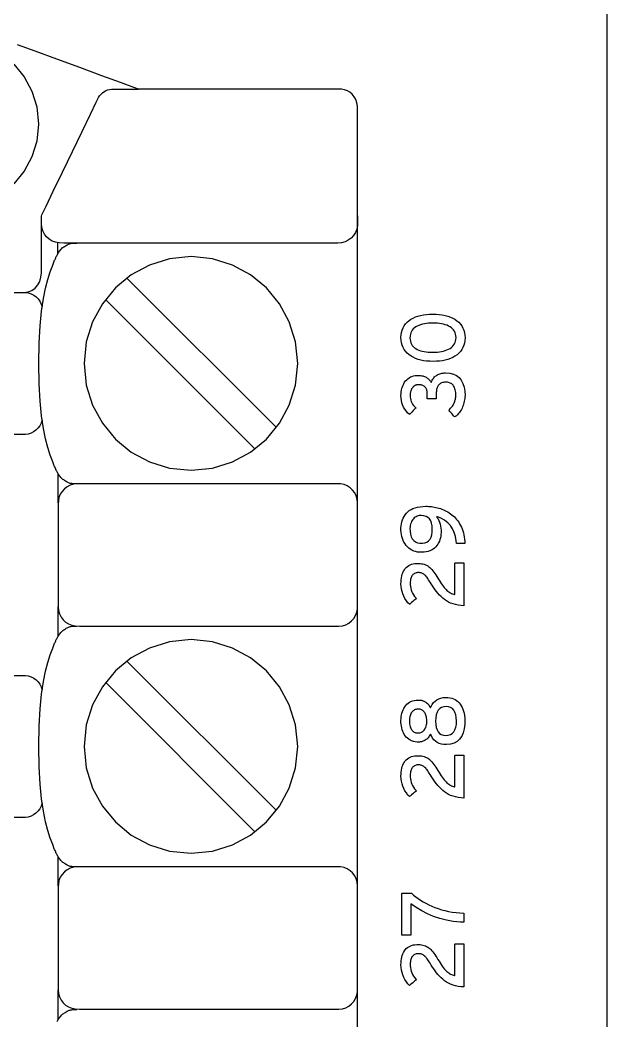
# Model space of a CAD drawing. Extents: x 1 to 47.7, y 0.2 to 33.3.
# Drawn here: x 35.818 to 36.737, y 16.23 to 17.798 of the extents above; entities that cross this region are included whole.
import ezdxf

# ---------------------------------------------------------------- set-up
doc = ezdxf.new("R2010")
doc.units = 0
doc.header["$MEASUREMENT"] = 0
doc.layers.add('4_0_____DWG', color=7, linetype='CONTINUOUS')

msp = doc.modelspace()

# ---------------------------------------------------------------- linework, layer by layer
at = {"layer": '4_0_____DWG'}
for points in [[(36.7371, 17.8531), (36.7371, 17.7915), (36.7371, 17.7291), (36.7371, 17.6656), (36.7371, 17.6013), (36.7371, 17.536), (36.7371, 17.4698), (36.7371, 17.4026), (36.7371, 17.3346), (36.7371, 17.2657), (36.7371, 17.196), (36.7371, 17.1254), (36.7371, 17.0539), (36.7371, 16.9816), (36.7371, 16.9085), (36.7371, 16.8346), (36.7371, 16.7599), (36.7371, 16.6844), (36.7371, 16.6081), (36.7371, 16.5311), (36.7371, 16.4534), (36.7371, 16.3749), (36.7371, 16.2956), (36.7371, 16.2157)], [(36.3463, 16.0398), (36.3463, 16.3369), (36.3463, 16.6689), (36.3463, 17.0008), (36.3463, 17.2979), (36.3463, 17.5252), (36.3463, 17.6479), (36.3462, 17.6631), (36.3452, 17.6684), (36.3435, 17.6734), (36.3411, 17.6778), (36.338, 17.6817), (36.3344, 17.6849), (36.3304, 17.6874), (36.3259, 17.689), (36.3212, 17.6897), (36.3128, 17.6898), (36.2858, 17.6898), (36.2444, 17.6898), (36.1939, 17.6898), (36.1402, 17.6898), (36.0887, 17.6898), (36.045, 17.6898), (36.0146, 17.6898), (36.0033, 17.6898), (35.9957, 17.6926), (35.9753, 17.7), (35.946, 17.7108), (35.9115, 17.7235), (35.8754, 17.7368), (35.8416, 17.7492), (35.8138, 17.7594)], [(35.8079, 17.7289), (35.8241, 17.7093), (35.8363, 17.6868), (35.844, 17.6619), (35.8467, 17.6352), (35.844, 17.6085), (35.8363, 17.5836), (35.8241, 17.5611), (35.8079, 17.5415)], [(36.3463, 17.4911), (36.3463, 17.4906), (36.3463, 17.4894), (36.3463, 17.4876), (36.3463, 17.4855), (36.3463, 17.4833), (36.3463, 17.4813), (36.3463, 17.4797), (36.3463, 17.4788), (36.3462, 17.4758), (36.3451, 17.4703), (36.343, 17.4652), (36.34, 17.4606), (36.3363, 17.4566), (36.3318, 17.4533), (36.3268, 17.4508), (36.3213, 17.4493), (36.3154, 17.4487), (36.2988, 17.4487), (36.2547, 17.4487), (36.1916, 17.4487), (36.1178, 17.4487), (36.0419, 17.4487), (35.9724, 17.4487), (35.9177, 17.4487), (35.8863, 17.4487), (35.879, 17.4489), (35.8733, 17.4499), (35.868, 17.4519), (35.8633, 17.4548), (35.8592, 17.4585), (35.8558, 17.4628), (35.8532, 17.4677), (35.8516, 17.473), (35.8511, 17.4787), (35.8511, 17.4792), (35.8511, 17.4805), (35.8511, 17.4823), (35.8511, 17.4844), (35.8511, 17.4865), (35.8511, 17.4885), (35.8511, 17.4901), (35.8511, 17.491), (35.852, 17.4929), (35.8585, 17.5064), (35.8698, 17.5298), (35.8841, 17.5595), (35.8998, 17.5919), (35.915, 17.6235), (35.928, 17.6505), (35.9371, 17.6694), (35.9406, 17.6765), (35.9423, 17.6792), (35.9444, 17.6816), (35.9466, 17.6838), (35.9491, 17.6857), (35.9518, 17.6873), (35.9546, 17.6885), (35.9576, 17.6893), (35.9607, 17.6897), (35.9627, 17.6898), (35.9656, 17.6898), (35.9708, 17.6898), (35.9774, 17.6898), (35.9846, 17.6898), (35.9916, 17.6898), (35.9975, 17.6898), (36.0017, 17.6898), (36.0033, 17.6898)], [(35.8237, 17.3714), (35.8305, 17.3723), (35.8364, 17.3746), (35.8415, 17.3782), (35.8456, 17.383), (35.8486, 17.3887), (35.8504, 17.3952), (35.8511, 17.4023), (35.8511, 17.4065), (35.8511, 17.4175), (35.8511, 17.4324), (35.8511, 17.4487), (35.8511, 17.4636), (35.8511, 17.4745), (35.8511, 17.4788)], [(35.9068, 17.0716), (35.9053, 17.0716), (35.9037, 17.0716), (35.9021, 17.0716), (35.9005, 17.0717), (35.899, 17.0718), (35.8975, 17.072), (35.8961, 17.0722), (35.8949, 17.0725), (35.8938, 17.0729), (35.8925, 17.0735), (35.8913, 17.0742), (35.89, 17.075), (35.8887, 17.0758), (35.8874, 17.0766), (35.8862, 17.0775), (35.8849, 17.0783), (35.8837, 17.0791), (35.8825, 17.0803), (35.8815, 17.0816), (35.8805, 17.0829), (35.8795, 17.0842), (35.8787, 17.0854), (35.8779, 17.0866), (35.8771, 17.0879), (35.8764, 17.0891), (35.8757, 17.0903), (35.8751, 17.0915), (35.8745, 17.0926), (35.874, 17.0937), (35.8735, 17.0947), (35.873, 17.0958), (35.8725, 17.097), (35.8719, 17.0984), (35.8713, 17.0999), (35.8688, 17.1062), (35.865, 17.1165), (35.8612, 17.1282), (35.8575, 17.1421), (35.8542, 17.1584), (35.8513, 17.1779), (35.849, 17.201), (35.8475, 17.2282), (35.847, 17.26), (35.8475, 17.2919), (35.849, 17.3191), (35.8513, 17.3422), (35.8542, 17.3616), (35.8575, 17.378), (35.8612, 17.3918), (35.865, 17.4036), (35.8688, 17.4139), (35.8713, 17.4202), (35.8719, 17.4217), (35.8725, 17.423), (35.873, 17.4242), (35.8735, 17.4253), (35.874, 17.4264), (35.8745, 17.4274), (35.8751, 17.4285), (35.8757, 17.4297), (35.8764, 17.4309), (35.8771, 17.4322), (35.8779, 17.4334), (35.8787, 17.4346), (35.8795, 17.4359), (35.8805, 17.4371), (35.8815, 17.4384), (35.8825, 17.4397), (35.8837, 17.441), (35.8849, 17.4417), (35.8862, 17.4426), (35.8874, 17.4434), (35.8887, 17.4443), (35.89, 17.4451), (35.8913, 17.4458), (35.8925, 17.4465), (35.8938, 17.4471), (35.8949, 17.4475), (35.8961, 17.4478), (35.8975, 17.4481), (35.899, 17.4483), (35.9005, 17.4485), (35.9021, 17.4486), (35.9037, 17.4487), (35.9053, 17.4487), (35.9068, 17.4487)], [(35.8769, 17.4318), (35.8769, 17.4491)], [(36.2192, 17.1597), (35.9849, 17.3939)], [(35.7862, 17.3714), (35.8185, 17.3714), (35.826, 17.3713), (35.8306, 17.3706), (35.835, 17.3691), (35.8391, 17.367), (35.8427, 17.3643), (35.8459, 17.3611), (35.8486, 17.3574), (35.8507, 17.3532), (35.8521, 17.3487)], [(36.1857, 17.1263), (35.9515, 17.3605)], [(35.8521, 17.171), (35.8506, 17.1665), (35.8485, 17.1624), (35.8458, 17.1588), (35.8426, 17.1555), (35.839, 17.1529), (35.835, 17.1508), (35.8306, 17.1493), (35.826, 17.1486), (35.8185, 17.1486), (35.7862, 17.1486)], [(35.8776, 17.0416), (35.8776, 17.0871)], [(35.8776, 16.8332), (35.8776, 16.8787)], [(35.9068, 16.4715), (35.9053, 16.4716), (35.9037, 16.4716), (35.9021, 16.4716), (35.9005, 16.4717), (35.899, 16.4718), (35.8975, 16.472), (35.8961, 16.4722), (35.8949, 16.4725), (35.8938, 16.4729), (35.8925, 16.4735), (35.8913, 16.4742), (35.89, 16.475), (35.8887, 16.4758), (35.8874, 16.4766), (35.8862, 16.4775), (35.8849, 16.4783), (35.8837, 16.4791), (35.8825, 16.4803), (35.8815, 16.4816), (35.8805, 16.4829), (35.8795, 16.4842), (35.8787, 16.4854), (35.8779, 16.4866), (35.8771, 16.4879), (35.8764, 16.4891), (35.8757, 16.4903), (35.8751, 16.4915), (35.8745, 16.4926), (35.874, 16.4937), (35.8735, 16.4947), (35.873, 16.4958), (35.8725, 16.497), (35.8719, 16.4984), (35.8713, 16.4998), (35.8688, 16.5062), (35.865, 16.5164), (35.8612, 16.5282), (35.8575, 16.5421), (35.8542, 16.5584), (35.8513, 16.5779), (35.849, 16.601), (35.8475, 16.6282), (35.847, 16.66), (35.8475, 16.6919), (35.849, 16.7191), (35.8513, 16.7422), (35.8542, 16.7616), (35.8575, 16.778), (35.8612, 16.7918), (35.865, 16.8036), (35.8688, 16.8139), (35.8713, 16.8202), (35.8719, 16.8217), (35.8725, 16.823), (35.873, 16.8242), (35.8735, 16.8253), (35.874, 16.8264), (35.8745, 16.8274), (35.8751, 16.8285), (35.8757, 16.8297), (35.8764, 16.8309), (35.8771, 16.8322), (35.8779, 16.8334), (35.8787, 16.8346), (35.8795, 16.8359), (35.8805, 16.8371), (35.8815, 16.8384), (35.8825, 16.8397), (35.8837, 16.8409), (35.8849, 16.8417), (35.8862, 16.8426), (35.8874, 16.8434), (35.8887, 16.8442), (35.89, 16.8451), (35.8913, 16.8458), (35.8925, 16.8465), (35.8938, 16.8471), (35.8949, 16.8475), (35.8961, 16.8478), (35.8975, 16.8481), (35.899, 16.8483), (35.9005, 16.8485), (35.9021, 16.8486), (35.9037, 16.8486), (35.9053, 16.8487), (35.9068, 16.8487)], [(36.2192, 16.5597), (35.9849, 16.7939)], [(35.7862, 16.7714), (35.8185, 16.7714), (35.826, 16.7713), (35.8306, 16.7706), (35.835, 16.7691), (35.8391, 16.767), (35.8427, 16.7643), (35.8459, 16.7611), (35.8486, 16.7574), (35.8507, 16.7532), (35.8521, 16.7487)], [(36.1857, 16.5262), (35.9515, 16.7605)], [(35.8521, 16.571), (35.8506, 16.5665), (35.8485, 16.5624), (35.8458, 16.5588), (35.8426, 16.5555), (35.839, 16.5529), (35.835, 16.5508), (35.8306, 16.5493), (35.826, 16.5486), (35.8185, 16.5485), (35.7862, 16.5485)], [(35.8776, 16.4416), (35.8776, 16.4871)], [(35.8776, 16.2332), (35.8776, 16.2787)], [(35.8757, 16.2289), (35.8764, 16.2302), (35.8771, 16.2314), (35.8779, 16.2326), (35.8787, 16.2339), (35.8795, 16.2351), (35.8805, 16.2364), (35.8815, 16.2377), (35.8825, 16.239), (35.8837, 16.2402), (35.8849, 16.241), (35.8862, 16.2418), (35.8874, 16.2427), (35.8887, 16.2435), (35.89, 16.2443), (35.8913, 16.2451), (35.8925, 16.2457), (35.8938, 16.2463), (35.8949, 16.2468), (35.8961, 16.2471), (35.8975, 16.2473), (35.899, 16.2475), (35.9005, 16.2477), (35.9021, 16.2478), (35.9037, 16.2479), (35.9053, 16.2479), (35.9068, 16.2479)]]:
    msp.add_lwpolyline(points, dxfattribs=at)
for points in [[(36.0855, 17.0927), (36.1192, 17.0961), (36.1506, 17.1058), (36.1789, 17.1213), (36.2037, 17.1417), (36.2241, 17.1665), (36.2395, 17.1949), (36.2492, 17.2263), (36.2526, 17.2601), (36.2492, 17.2938), (36.2395, 17.3252), (36.2241, 17.3536), (36.2037, 17.3784), (36.1789, 17.3988), (36.1506, 17.4142), (36.1192, 17.424), (36.0855, 17.4274), (36.0518, 17.424), (36.0204, 17.4142), (35.992, 17.3988), (35.9672, 17.3784), (35.9467, 17.3536), (35.9312, 17.3252), (35.9215, 17.2938), (35.9181, 17.2601), (35.9215, 17.2263), (35.9312, 17.1949), (35.9467, 17.1665), (35.9672, 17.1417), (35.992, 17.1213), (36.0204, 17.1058), (36.0518, 17.0961)], [(36.4644, 17.3375), (36.4695, 17.3374), (36.4744, 17.337), (36.4791, 17.3363), (36.4835, 17.3354), (36.4877, 17.3342), (36.4917, 17.3328), (36.4954, 17.3311), (36.4989, 17.3292), (36.5021, 17.3269), (36.505, 17.3245), (36.5075, 17.3217), (36.5096, 17.3188), (36.5114, 17.3156), (36.5128, 17.3121), (36.5138, 17.3084), (36.5144, 17.3044), (36.5147, 17.3002), (36.5144, 17.2961), (36.5138, 17.2921), (36.5128, 17.2885), (36.5114, 17.285), (36.5097, 17.2819), (36.5075, 17.2789), (36.5051, 17.2762), (36.5022, 17.2738), (36.499, 17.2716), (36.4956, 17.2696), (36.4919, 17.2679), (36.488, 17.2665), (36.4838, 17.2653), (36.4794, 17.2644), (36.4747, 17.2637), (36.4698, 17.2634), (36.4646, 17.2632), (36.4595, 17.2634), (36.4545, 17.2638), (36.4499, 17.2644), (36.4454, 17.2653), (36.4412, 17.2665), (36.4373, 17.268), (36.4335, 17.2697), (36.4301, 17.2717), (36.4268, 17.2739), (36.4239, 17.2764), (36.4214, 17.2791), (36.4193, 17.2821), (36.4176, 17.2853), (36.4162, 17.2887), (36.4152, 17.2924), (36.4146, 17.2963), (36.4144, 17.3005), (36.4146, 17.3047), (36.4152, 17.3086), (36.4162, 17.3123), (36.4176, 17.3158), (36.4193, 17.319), (36.4214, 17.3219), (36.4239, 17.3246), (36.4267, 17.3271), (36.4299, 17.3293), (36.4333, 17.3312), (36.437, 17.3329), (36.441, 17.3343), (36.4451, 17.3354), (36.4496, 17.3363), (36.4543, 17.337), (36.4592, 17.3374)], [(36.4646, 17.3232), (36.461, 17.3232), (36.4575, 17.323), (36.4542, 17.3226), (36.4511, 17.3221), (36.4481, 17.3214), (36.4452, 17.3206), (36.4425, 17.3197), (36.44, 17.3186), (36.4376, 17.3173), (36.4355, 17.3159), (36.4336, 17.3142), (36.4321, 17.3124), (36.4308, 17.3103), (36.4298, 17.3081), (36.4291, 17.3057), (36.4286, 17.303), (36.4285, 17.3002), (36.4286, 17.2975), (36.4291, 17.2949), (36.4298, 17.2925), (36.4308, 17.2903), (36.432, 17.2883), (36.4336, 17.2864), (36.4354, 17.2848), (36.4375, 17.2834), (36.4398, 17.2821), (36.4423, 17.281), (36.4449, 17.28), (36.4478, 17.2792), (36.4508, 17.2786), (36.4539, 17.2781), (36.4572, 17.2777), (36.4607, 17.2775), (36.4644, 17.2775), (36.468, 17.2775), (36.4714, 17.2778), (36.4747, 17.2782), (36.4778, 17.2787), (36.4808, 17.2794), (36.4836, 17.2802), (36.4863, 17.2812), (36.4888, 17.2824), (36.4912, 17.2836), (36.4933, 17.2851), (36.4952, 17.2867), (36.4968, 17.2886), (36.4982, 17.2906), (36.4992, 17.2928), (36.4999, 17.2952), (36.5004, 17.2977), (36.5006, 17.3005), (36.5004, 17.3033), (36.4999, 17.3059), (36.4992, 17.3083), (36.4982, 17.3105), (36.4969, 17.3126), (36.4953, 17.3144), (36.4934, 17.316), (36.4913, 17.3175), (36.4889, 17.3187), (36.4865, 17.3198), (36.4838, 17.3207), (36.481, 17.3215), (36.4781, 17.3221), (36.4749, 17.3226), (36.4717, 17.323), (36.4682, 17.3232)], [(36.4843, 17.2454), (36.4907, 17.2448), (36.4964, 17.2434), (36.5013, 17.2411), (36.5054, 17.2379), (36.5088, 17.2339), (36.5114, 17.2289), (36.5133, 17.2231), (36.5144, 17.2165), (36.5147, 17.2097), (36.5146, 17.2075), (36.5143, 17.2052), (36.514, 17.203), (36.5136, 17.2008), (36.5131, 17.1986), (36.5125, 17.1964), (36.5118, 17.1943), (36.511, 17.1922), (36.5101, 17.1901), (36.509, 17.1881), (36.5079, 17.1862), (36.5067, 17.1844), (36.5055, 17.1827), (36.5041, 17.1811), (36.5027, 17.1796), (36.5011, 17.1782), (36.4995, 17.1769), (36.4985, 17.1762), (36.4979, 17.1769), (36.4968, 17.1782), (36.4954, 17.1798), (36.4939, 17.1816), (36.4923, 17.1834), (36.4909, 17.185), (36.4898, 17.1862), (36.4892, 17.1869), (36.4899, 17.1876), (36.491, 17.1886), (36.4922, 17.1898), (36.4932, 17.1909), (36.4942, 17.1921), (36.4951, 17.1933), (36.4959, 17.1946), (36.4966, 17.1959), (36.4973, 17.1972), (36.4979, 17.1986), (36.4985, 17.2), (36.499, 17.2014), (36.4994, 17.2028), (36.4997, 17.2042), (36.4999, 17.2056), (36.5001, 17.2071), (36.5003, 17.2085), (36.5003, 17.2099), (36.5003, 17.2122), (36.5001, 17.2145), (36.4998, 17.2167), (36.4995, 17.2187), (36.499, 17.2205), (36.4984, 17.2222), (36.4977, 17.2237), (36.4969, 17.225), (36.496, 17.2261), (36.495, 17.2271), (36.4939, 17.228), (36.4928, 17.2287), (36.4915, 17.2293), (36.4902, 17.2299), (36.4888, 17.2303), (36.4873, 17.2305), (36.4857, 17.2307), (36.484, 17.2307), (36.4824, 17.2306), (36.4808, 17.2304), (36.4794, 17.2301), (36.4781, 17.2296), (36.4768, 17.2291), (36.4757, 17.2284), (36.4746, 17.2276), (36.4737, 17.2267), (36.4729, 17.2257), (36.4722, 17.2246), (36.4715, 17.2234), (36.471, 17.2221), (36.4706, 17.2207), (36.4702, 17.2193), (36.4699, 17.2178), (36.4698, 17.2163), (36.4697, 17.2146), (36.4696, 17.2136), (36.4696, 17.213), (36.4696, 17.212), (36.4696, 17.2107), (36.4696, 17.2092), (36.4696, 17.2078), (36.4696, 17.2064), (36.4696, 17.2054), (36.4696, 17.2049), (36.4695, 17.2048), (36.4685, 17.2048), (36.4668, 17.2048), (36.4646, 17.2048), (36.4623, 17.2048), (36.4599, 17.2048), (36.4579, 17.2048), (36.4563, 17.2048), (36.4556, 17.2048), (36.4555, 17.205), (36.4555, 17.2057), (36.4555, 17.2068), (36.4555, 17.2081), (36.4555, 17.2096), (36.4555, 17.211), (36.4555, 17.2122), (36.4555, 17.2131), (36.4555, 17.2135), (36.4555, 17.2148), (36.4554, 17.2162), (36.4551, 17.2175), (36.4548, 17.2187), (36.4543, 17.2199), (36.4538, 17.2209), (36.4531, 17.2219), (36.4524, 17.2228), (36.4515, 17.2236), (36.4506, 17.2243), (36.4497, 17.2249), (36.4487, 17.2254), (36.4477, 17.2258), (36.4467, 17.2262), (36.4456, 17.2265), (36.4444, 17.2267), (36.4432, 17.2268), (36.4421, 17.2268), (36.4416, 17.2268), (36.4411, 17.2268), (36.4406, 17.2267), (36.4401, 17.2267), (36.4396, 17.2266), (36.4391, 17.2265), (36.4386, 17.2264), (36.4381, 17.2263), (36.4375, 17.2261), (36.437, 17.2259), (36.4365, 17.2256), (36.436, 17.2253), (36.4355, 17.225), (36.435, 17.2247), (36.4345, 17.2243), (36.4341, 17.2239), (36.4336, 17.2235), (36.4332, 17.223), (36.4327, 17.2225), (36.4323, 17.222), (36.4319, 17.2214), (36.4315, 17.2208), (36.4311, 17.2202), (36.4307, 17.2195), (36.4304, 17.2188), (36.4301, 17.2181), (36.4298, 17.2173), (36.4296, 17.2165), (36.4294, 17.2156), (36.4292, 17.2147), (36.429, 17.2137), (36.4289, 17.2127), (36.4288, 17.2117), (36.4288, 17.2105), (36.4288, 17.2094), (36.4288, 17.2073), (36.4291, 17.205), (36.4297, 17.2027), (36.4304, 17.2005), (36.4314, 17.1983), (36.4326, 17.1963), (36.434, 17.1944), (36.4357, 17.1925), (36.4375, 17.1907), (36.4375, 17.1902), (36.4366, 17.1893), (36.4353, 17.1879), (36.4337, 17.1862), (36.4319, 17.1845), (36.4303, 17.1828), (36.4289, 17.1813), (36.4279, 17.1804), (36.4275, 17.18), (36.4248, 17.1827), (36.4223, 17.1856), (36.4202, 17.1886), (36.4184, 17.1917), (36.4169, 17.1951), (36.4158, 17.1985), (36.415, 17.2021), (36.4145, 17.2059), (36.4144, 17.2097), (36.4145, 17.2127), (36.4148, 17.2156), (36.4152, 17.2184), (36.4159, 17.2211), (36.4167, 17.2237), (36.4176, 17.2261), (36.4188, 17.2284), (36.4201, 17.2306), (36.4216, 17.2327), (36.4233, 17.2346), (36.4251, 17.2362), (36.4271, 17.2377), (36.4292, 17.2389), (36.4314, 17.2398), (36.4339, 17.2406), (36.4364, 17.2411), (36.4391, 17.2414), (36.4416, 17.2414), (36.4434, 17.2413), (36.4452, 17.2411), (36.4469, 17.2409), (36.4484, 17.2405), (36.4499, 17.2401), (36.4513, 17.2397), (36.4526, 17.2391), (36.4538, 17.2385), (36.4549, 17.2378), (36.456, 17.237), (36.457, 17.2362), (36.4579, 17.2353), (36.4588, 17.2344), (36.4596, 17.2335), (36.4604, 17.2325), (36.4612, 17.2314), (36.4618, 17.2303), (36.4623, 17.2311), (36.4629, 17.2326), (36.4635, 17.234), (36.4642, 17.2353), (36.4651, 17.2366), (36.466, 17.2378), (36.467, 17.2389), (36.4681, 17.2399), (36.4694, 17.2409), (36.4706, 17.2418), (36.472, 17.2426), (36.4735, 17.2433), (36.4751, 17.2439), (36.4767, 17.2444), (36.4785, 17.2448), (36.4803, 17.2451), (36.4822, 17.2453)], [(35.9068, 17.0716), (35.9012, 17.071), (35.896, 17.0695), (35.8913, 17.067), (35.8871, 17.0637), (35.8835, 17.0597), (35.8807, 17.0551), (35.8787, 17.05), (35.8777, 17.0445), (35.8776, 17.0399), (35.8776, 17.0281), (35.8776, 17.0076), (35.8776, 16.9815), (35.8776, 16.953), (35.8776, 16.9252), (35.8776, 16.9015), (35.8776, 16.8849), (35.8776, 16.8787), (35.8781, 16.873), (35.8796, 16.8677), (35.882, 16.8628), (35.8852, 16.8585), (35.8891, 16.8548), (35.8936, 16.8519), (35.8986, 16.8499), (35.904, 16.8488), (35.9109, 16.8487), (35.9406, 16.8487), (35.9924, 16.8487), (36.0582, 16.8487), (36.13, 16.8487), (36.1998, 16.8487), (36.2596, 16.8487), (36.3014, 16.8487), (36.3171, 16.8487), (36.3226, 16.8492), (36.3278, 16.8508), (36.3326, 16.8533), (36.3368, 16.8566), (36.3404, 16.8606), (36.3432, 16.8652), (36.3451, 16.8703), (36.3462, 16.8758), (36.3463, 16.8803), (36.3463, 16.8921), (36.3463, 16.9127), (36.3463, 16.9388), (36.3463, 16.9673), (36.3463, 16.995), (36.3463, 17.0188), (36.3463, 17.0353), (36.3463, 17.0416), (36.3458, 17.0473), (36.3443, 17.0526), (36.3419, 17.0575), (36.3387, 17.0618), (36.3348, 17.0654), (36.3303, 17.0683), (36.3253, 17.0704), (36.3199, 17.0714), (36.313, 17.0716), (36.2833, 17.0716), (36.2315, 17.0716), (36.1657, 17.0716), (36.0939, 17.0716), (36.024, 17.0716), (35.9643, 17.0716), (35.9225, 17.0716)], [(36.4531, 17.0364), (36.4553, 17.0363), (36.4576, 17.0362), (36.4599, 17.036), (36.4621, 17.0358), (36.4644, 17.0355), (36.4668, 17.0351), (36.4691, 17.0346), (36.4715, 17.0341), (36.4739, 17.0335), (36.4762, 17.0327), (36.4786, 17.0318), (36.4809, 17.0309), (36.4832, 17.0298), (36.4854, 17.0286), (36.4877, 17.0274), (36.4899, 17.026), (36.492, 17.0245), (36.4941, 17.023), (36.4961, 17.0213), (36.4981, 17.0196), (36.4999, 17.0177), (36.5016, 17.0156), (36.5033, 17.0135), (36.5049, 17.0112), (36.5063, 17.0088), (36.5077, 17.0063), (36.509, 17.0036), (36.5102, 17.0008), (36.5113, 16.9978), (36.5122, 16.9947), (36.513, 16.9915), (36.5136, 16.9881), (36.5141, 16.9846), (36.5145, 16.9809), (36.5146, 16.978), (36.5139, 16.978), (36.5124, 16.978), (36.5104, 16.978), (36.5081, 16.978), (36.5058, 16.978), (36.5037, 16.978), (36.502, 16.978), (36.5011, 16.978), (36.5007, 16.982), (36.4996, 16.9889), (36.4978, 16.9952), (36.4951, 17.0009), (36.4917, 17.006), (36.4876, 17.0105), (36.4826, 17.0143), (36.4769, 17.0175), (36.4704, 17.0201), (36.4708, 17.0187), (36.4724, 17.0165), (36.4737, 17.014), (36.4748, 17.0113), (36.4757, 17.0085), (36.4764, 17.0054), (36.4769, 17.0022), (36.4771, 16.9988), (36.4772, 16.9953), (36.477, 16.9923), (36.4767, 16.9895), (36.4762, 16.9868), (36.4755, 16.9842), (36.4745, 16.9817), (36.4734, 16.9792), (36.4721, 16.9769), (36.4705, 16.9747), (36.4688, 16.9726), (36.4669, 16.9707), (36.4647, 16.969), (36.4624, 16.9676), (36.4598, 16.9664), (36.4571, 16.9655), (36.4541, 16.9648), (36.4509, 16.9644), (36.4475, 16.9642), (36.4439, 16.9643), (36.4405, 16.9646), (36.4373, 16.9653), (36.4343, 16.9662), (36.4315, 16.9675), (36.4289, 16.969), (36.4265, 16.9707), (36.4244, 16.9728), (36.4224, 16.9751), (36.4207, 16.9775), (36.4191, 16.9801), (36.4178, 16.9829), (36.4167, 16.9858), (36.4158, 16.9888), (36.4151, 16.992), (36.4147, 16.9953), (36.4144, 16.9988), (36.4144, 17.0023), (36.4146, 17.0057), (36.4151, 17.009), (36.4157, 17.0121), (36.4167, 17.0151), (36.4178, 17.0179), (36.4192, 17.0205), (36.4209, 17.0231), (36.4228, 17.0254), (36.4249, 17.0276), (36.4274, 17.0296), (36.4302, 17.0314), (36.4332, 17.0328), (36.4366, 17.0341), (36.4403, 17.035), (36.4443, 17.0357), (36.4485, 17.0362)], [(36.4463, 17.022), (36.4445, 17.0219), (36.4428, 17.0217), (36.4412, 17.0213), (36.4396, 17.0207), (36.4381, 17.02), (36.4367, 17.0191), (36.4353, 17.0181), (36.434, 17.0169), (36.4328, 17.0155), (36.4318, 17.014), (36.4308, 17.0123), (36.4301, 17.0105), (36.4295, 17.0085), (36.429, 17.0063), (36.4287, 17.004), (36.4285, 17.0015), (36.4286, 16.9974), (36.4293, 16.9927), (36.4305, 16.9887), (36.4321, 16.9854), (36.4343, 16.9827), (36.437, 16.9807), (36.4403, 16.9793), (36.444, 16.9785), (36.4481, 16.9785), (36.4518, 16.9791), (36.455, 16.9803), (36.4577, 16.9822), (36.4599, 16.9847), (36.4616, 16.9878), (36.4627, 16.9915), (36.4633, 16.9959), (36.4635, 17.0008), (36.4631, 17.0057), (36.4622, 17.01), (36.4609, 17.0136), (36.459, 17.0165), (36.4566, 17.0188), (36.4537, 17.0205), (36.4502, 17.0216)], [(36.5131, 16.8803), (36.5085, 16.8807), (36.504, 16.8813), (36.4998, 16.8822), (36.4959, 16.8833), (36.4922, 16.8846), (36.4887, 16.8862), (36.4855, 16.888), (36.4825, 16.8901), (36.4797, 16.8924), (36.4772, 16.8948), (36.4747, 16.8973), (36.4722, 16.9), (36.4699, 16.9027), (36.4677, 16.9055), (36.4656, 16.9085), (36.4636, 16.9115), (36.4616, 16.9147), (36.46, 16.9174), (36.4587, 16.9194), (36.4575, 16.9213), (36.4563, 16.923), (36.4552, 16.9246), (36.4541, 16.926), (36.4531, 16.9272), (36.452, 16.9282), (36.4511, 16.9291), (36.4501, 16.9299), (36.4491, 16.9305), (36.4481, 16.931), (36.4471, 16.9314), (36.4461, 16.9318), (36.445, 16.9321), (36.444, 16.9323), (36.4429, 16.9324), (36.4418, 16.9325), (36.4405, 16.9324), (36.4392, 16.9323), (36.438, 16.932), (36.4369, 16.9317), (36.4358, 16.9312), (36.4348, 16.9307), (36.4339, 16.93), (36.433, 16.9292), (36.4323, 16.9283), (36.4315, 16.9272), (36.4309, 16.926), (36.4303, 16.9247), (36.4299, 16.9232), (36.4295, 16.9216), (36.4292, 16.9198), (36.429, 16.9179), (36.4289, 16.9159), (36.4289, 16.9135), (36.4292, 16.9106), (36.4297, 16.9078), (36.4304, 16.9051), (36.4314, 16.9025), (36.4326, 16.9), (36.4341, 16.8975), (36.4357, 16.8951), (36.4377, 16.8927), (36.4385, 16.8916), (36.4377, 16.8909), (36.4363, 16.8899), (36.4346, 16.8885), (36.4327, 16.8869), (36.4309, 16.8854), (36.4293, 16.8841), (36.4281, 16.8832), (36.4276, 16.8827), (36.4253, 16.8852), (36.4228, 16.8884), (36.4206, 16.8919), (36.4188, 16.8954), (36.4172, 16.899), (36.416, 16.9028), (36.4152, 16.9067), (36.4146, 16.9107), (36.4144, 16.9149), (36.4145, 16.9182), (36.4147, 16.9213), (36.4151, 16.9243), (36.4157, 16.9271), (36.4164, 16.9298), (36.4174, 16.9322), (36.4184, 16.9345), (36.4197, 16.9367), (36.4211, 16.9387), (36.4227, 16.9404), (36.4246, 16.942), (36.4266, 16.9433), (36.4287, 16.9445), (36.4311, 16.9454), (36.4336, 16.9461), (36.4363, 16.9465), (36.4392, 16.9468), (36.442, 16.9468), (36.4444, 16.9467), (36.4466, 16.9464), (36.4488, 16.946), (36.4508, 16.9454), (36.4528, 16.9447), (36.4546, 16.9439), (36.4563, 16.9429), (36.4579, 16.9417), (36.4594, 16.9404), (36.461, 16.9389), (36.4625, 16.9372), (36.4641, 16.9354), (36.4657, 16.9333), (36.4673, 16.9311), (36.469, 16.9288), (36.4706, 16.9262), (36.4723, 16.9235), (36.4741, 16.9206), (36.4758, 16.9179), (36.4775, 16.9154), (36.4791, 16.9131), (36.4807, 16.9109), (36.4822, 16.909), (36.4836, 16.9073), (36.4851, 16.9058), (36.4864, 16.9045), (36.4878, 16.9033), (36.4892, 16.9023), (36.4906, 16.9013), (36.492, 16.9005), (36.4935, 16.8997), (36.495, 16.8991), (36.4965, 16.8986), (36.498, 16.8982), (36.499, 16.8981), (36.499, 16.901), (36.499, 16.9066), (36.499, 16.914), (36.499, 16.9224), (36.499, 16.9308), (36.499, 16.9384), (36.499, 16.9442), (36.499, 16.9474), (36.4992, 16.9478), (36.5002, 16.9478), (36.5019, 16.9478), (36.5041, 16.9478), (36.5065, 16.9478), (36.5088, 16.9478), (36.5109, 16.9478), (36.5124, 16.9478), (36.5131, 16.9478), (36.5131, 16.9463), (36.5131, 16.9406), (36.5131, 16.9318), (36.5131, 16.921), (36.5131, 16.9096), (36.5131, 16.8985), (36.5131, 16.8892), (36.5131, 16.8827)], [(36.0855, 16.4927), (36.1192, 16.4961), (36.1506, 16.5058), (36.1789, 16.5213), (36.2037, 16.5417), (36.2241, 16.5665), (36.2395, 16.5949), (36.2492, 16.6263), (36.2526, 16.6601), (36.2492, 16.6938), (36.2395, 16.7252), (36.2241, 16.7536), (36.2037, 16.7784), (36.1789, 16.7988), (36.1506, 16.8142), (36.1192, 16.824), (36.0855, 16.8274), (36.0518, 16.824), (36.0204, 16.8142), (35.992, 16.7988), (35.9672, 16.7784), (35.9467, 16.7536), (35.9312, 16.7252), (35.9215, 16.6938), (35.9181, 16.6601), (35.9215, 16.6263), (35.9312, 16.5949), (35.9467, 16.5665), (35.9672, 16.5417), (35.992, 16.5213), (36.0204, 16.5058), (36.0518, 16.4961)], [(36.4848, 16.7369), (36.488, 16.7367), (36.4911, 16.7363), (36.4939, 16.7356), (36.4966, 16.7347), (36.4991, 16.7335), (36.5014, 16.732), (36.5035, 16.7303), (36.5055, 16.7284), (36.5073, 16.7262), (36.5089, 16.7237), (36.5103, 16.7211), (36.5115, 16.7183), (36.5125, 16.7153), (36.5134, 16.7121), (36.514, 16.7087), (36.5144, 16.7051), (36.5146, 16.7013), (36.5145, 16.6951), (36.5136, 16.6878), (36.5119, 16.6814), (36.5095, 16.676), (36.5063, 16.6716), (36.5023, 16.668), (36.4975, 16.6654), (36.492, 16.6637), (36.4857, 16.663), (36.4814, 16.6631), (36.4777, 16.6637), (36.4743, 16.6647), (36.4713, 16.6662), (36.4685, 16.6681), (36.466, 16.6705), (36.4639, 16.6732), (36.462, 16.6765), (36.4605, 16.6794), (36.4597, 16.6778), (36.4588, 16.6763), (36.4579, 16.675), (36.4569, 16.6738), (36.4559, 16.6727), (36.4548, 16.6717), (36.4536, 16.6709), (36.4524, 16.6701), (36.4512, 16.6695), (36.45, 16.6689), (36.4488, 16.6683), (36.4477, 16.6679), (36.4465, 16.6675), (36.4454, 16.6673), (36.4443, 16.6671), (36.4432, 16.667), (36.4421, 16.6669), (36.4396, 16.667), (36.4366, 16.6674), (36.4338, 16.6679), (36.4311, 16.6688), (36.4287, 16.6699), (36.4265, 16.6712), (36.4244, 16.6728), (36.4226, 16.6747), (36.4209, 16.6768), (36.4195, 16.679), (36.4182, 16.6813), (36.4172, 16.6837), (36.4163, 16.6863), (36.4156, 16.689), (36.415, 16.6918), (36.4146, 16.6947), (36.4144, 16.6978), (36.4144, 16.7009), (36.4145, 16.7038), (36.4148, 16.7067), (36.4153, 16.7095), (36.4159, 16.7121), (36.4168, 16.7147), (36.4178, 16.7172), (36.4189, 16.7196), (36.4203, 16.7219), (36.4218, 16.7241), (36.4235, 16.7261), (36.4254, 16.7278), (36.4275, 16.7292), (36.4298, 16.7305), (36.4323, 16.7314), (36.4351, 16.7321), (36.438, 16.7326), (36.4411, 16.7328), (36.442, 16.7328), (36.4425, 16.7328), (36.443, 16.7328), (36.4435, 16.7327), (36.4441, 16.7327), (36.4446, 16.7326), (36.4451, 16.7325), (36.4457, 16.7324), (36.4463, 16.7323), (36.4469, 16.7321), (36.4475, 16.732), (36.4481, 16.7318), (36.4487, 16.7316), (36.4494, 16.7313), (36.45, 16.7311), (36.4506, 16.7308), (36.4513, 16.7305), (36.4522, 16.73), (36.4534, 16.7292), (36.4546, 16.7283), (36.4557, 16.7273), (36.4568, 16.7262), (36.4578, 16.725), (36.4587, 16.7236), (36.4596, 16.7222), (36.4604, 16.7206), (36.4617, 16.7227), (36.4633, 16.726), (36.4654, 16.7288), (36.4678, 16.7312), (36.4705, 16.7332), (36.4735, 16.7347), (36.477, 16.7358), (36.4807, 16.7366)], [(36.442, 16.7186), (36.4406, 16.7185), (36.4393, 16.7184), (36.4381, 16.7181), (36.4368, 16.7177), (36.4357, 16.7172), (36.4346, 16.7165), (36.4335, 16.7158), (36.4324, 16.7149), (36.4315, 16.7139), (36.4306, 16.7127), (36.4299, 16.7113), (36.4292, 16.7098), (36.4287, 16.7081), (36.4283, 16.7063), (36.4279, 16.7043), (36.4278, 16.7021), (36.4277, 16.6998), (36.4277, 16.6975), (36.4279, 16.6953), (36.4282, 16.6933), (36.4286, 16.6915), (36.4291, 16.6899), (36.4297, 16.6884), (36.4304, 16.6871), (36.4312, 16.6859), (36.4321, 16.6849), (36.4331, 16.684), (36.4341, 16.6832), (36.4352, 16.6826), (36.4364, 16.682), (36.4375, 16.6816), (36.4388, 16.6813), (36.4401, 16.6812), (36.4414, 16.6812), (36.4428, 16.6812), (36.4441, 16.6814), (36.4454, 16.6818), (36.4466, 16.6823), (36.4477, 16.6829), (36.4488, 16.6837), (36.4497, 16.6846), (36.4507, 16.6857), (36.4515, 16.6869), (36.4523, 16.6882), (36.453, 16.6895), (36.4536, 16.691), (36.454, 16.6926), (36.4544, 16.6943), (36.4547, 16.6961), (36.4548, 16.698), (36.4549, 16.7), (36.4548, 16.7021), (36.4546, 16.7041), (36.4544, 16.7059), (36.454, 16.7076), (36.4535, 16.7092), (36.4529, 16.7107), (36.4522, 16.7121), (36.4514, 16.7133), (36.4506, 16.7144), (36.4497, 16.7154), (36.4487, 16.7162), (36.4477, 16.717), (36.4467, 16.7176), (36.4456, 16.718), (36.4444, 16.7183), (36.4432, 16.7185)], [(36.4852, 16.7226), (36.4814, 16.7223), (36.478, 16.7212), (36.4752, 16.7195), (36.4729, 16.717), (36.471, 16.7137), (36.4697, 16.7098), (36.4689, 16.7051), (36.4686, 16.6997), (36.4689, 16.6945), (36.4697, 16.6899), (36.4709, 16.686), (36.4727, 16.6828), (36.4749, 16.6803), (36.4776, 16.6786), (36.4808, 16.6775), (36.4845, 16.6772), (36.4884, 16.6776), (36.4918, 16.6787), (36.4947, 16.6805), (36.497, 16.683), (36.4989, 16.6862), (36.5002, 16.69), (36.5011, 16.6946), (36.5014, 16.6999), (36.501, 16.7052), (36.5002, 16.7098), (36.4989, 16.7137), (36.4971, 16.7169), (36.4949, 16.7194), (36.4921, 16.7212), (36.4889, 16.7222)], [(36.5131, 16.579), (36.5085, 16.5794), (36.504, 16.58), (36.4998, 16.5809), (36.4959, 16.582), (36.4922, 16.5833), (36.4887, 16.5849), (36.4855, 16.5867), (36.4825, 16.5888), (36.4797, 16.5911), (36.4772, 16.5935), (36.4747, 16.596), (36.4722, 16.5987), (36.4699, 16.6014), (36.4677, 16.6043), (36.4656, 16.6072), (36.4636, 16.6102), (36.4616, 16.6134), (36.46, 16.6161), (36.4587, 16.6182), (36.4575, 16.62), (36.4563, 16.6217), (36.4552, 16.6233), (36.4541, 16.6247), (36.4531, 16.6259), (36.452, 16.6269), (36.4511, 16.6278), (36.4501, 16.6286), (36.4491, 16.6292), (36.4481, 16.6297), (36.4471, 16.6301), (36.4461, 16.6305), (36.445, 16.6308), (36.444, 16.631), (36.4429, 16.6311), (36.4418, 16.6312), (36.4405, 16.6311), (36.4392, 16.631), (36.438, 16.6307), (36.4369, 16.6304), (36.4358, 16.6299), (36.4348, 16.6294), (36.4339, 16.6287), (36.433, 16.6279), (36.4323, 16.627), (36.4315, 16.6259), (36.4309, 16.6247), (36.4303, 16.6234), (36.4299, 16.6219), (36.4295, 16.6203), (36.4292, 16.6185), (36.429, 16.6166), (36.4289, 16.6146), (36.4289, 16.6122), (36.4292, 16.6093), (36.4297, 16.6065), (36.4304, 16.6038), (36.4314, 16.6012), (36.4326, 16.5987), (36.4341, 16.5962), (36.4357, 16.5938), (36.4377, 16.5914), (36.4385, 16.5903), (36.4377, 16.5897), (36.4363, 16.5886), (36.4346, 16.5872), (36.4327, 16.5856), (36.4309, 16.5842), (36.4293, 16.5828), (36.4281, 16.5819), (36.4276, 16.5814), (36.4253, 16.5839), (36.4228, 16.5872), (36.4206, 16.5906), (36.4188, 16.5941), (36.4172, 16.5977), (36.416, 16.6015), (36.4152, 16.6054), (36.4146, 16.6094), (36.4144, 16.6136), (36.4145, 16.6169), (36.4147, 16.62), (36.4151, 16.623), (36.4157, 16.6258), (36.4164, 16.6285), (36.4174, 16.6309), (36.4184, 16.6333), (36.4197, 16.6354), (36.4211, 16.6374), (36.4227, 16.6391), (36.4246, 16.6407), (36.4266, 16.642), (36.4287, 16.6432), (36.4311, 16.6441), (36.4336, 16.6448), (36.4363, 16.6453), (36.4392, 16.6455), (36.442, 16.6455), (36.4444, 16.6454), (36.4466, 16.6451), (36.4488, 16.6447), (36.4508, 16.6441), (36.4528, 16.6434), (36.4546, 16.6426), (36.4563, 16.6416), (36.4579, 16.6405), (36.4594, 16.6391), (36.461, 16.6376), (36.4625, 16.6359), (36.4641, 16.6341), (36.4657, 16.632), (36.4673, 16.6298), (36.469, 16.6275), (36.4706, 16.6249), (36.4723, 16.6222), (36.4741, 16.6193), (36.4758, 16.6166), (36.4775, 16.6141), (36.4791, 16.6118), (36.4807, 16.6096), (36.4822, 16.6077), (36.4836, 16.606), (36.4851, 16.6045), (36.4864, 16.6032), (36.4878, 16.602), (36.4892, 16.601), (36.4906, 16.6), (36.492, 16.5992), (36.4935, 16.5985), (36.495, 16.5978), (36.4965, 16.5973), (36.498, 16.5969), (36.499, 16.5969), (36.499, 16.5998), (36.499, 16.6053), (36.499, 16.6128), (36.499, 16.6211), (36.499, 16.6295), (36.499, 16.6371), (36.499, 16.6429), (36.499, 16.6461), (36.4992, 16.6465), (36.5002, 16.6465), (36.5019, 16.6465), (36.5041, 16.6465), (36.5065, 16.6465), (36.5088, 16.6465), (36.5109, 16.6465), (36.5124, 16.6465), (36.5131, 16.6465), (36.5131, 16.645), (36.5131, 16.6393), (36.5131, 16.6305), (36.5131, 16.6197), (36.5131, 16.6083), (36.5131, 16.5972), (36.5131, 16.5879), (36.5131, 16.5814)], [(35.9068, 16.4715), (35.9012, 16.471), (35.896, 16.4695), (35.8913, 16.467), (35.8871, 16.4637), (35.8835, 16.4597), (35.8807, 16.4551), (35.8787, 16.45), (35.8777, 16.4444), (35.8776, 16.4399), (35.8776, 16.4281), (35.8776, 16.4076), (35.8776, 16.3815), (35.8776, 16.353), (35.8776, 16.3252), (35.8776, 16.3015), (35.8776, 16.2849), (35.8776, 16.2787), (35.8781, 16.273), (35.8796, 16.2677), (35.882, 16.2628), (35.8852, 16.2585), (35.8891, 16.2548), (35.8936, 16.2519), (35.8986, 16.2499), (35.904, 16.2488), (35.9109, 16.2487), (35.9406, 16.2487), (35.9924, 16.2487), (36.0582, 16.2487), (36.13, 16.2487), (36.1998, 16.2487), (36.2596, 16.2487), (36.3014, 16.2487), (36.3171, 16.2487), (36.3226, 16.2492), (36.3278, 16.2508), (36.3326, 16.2533), (36.3368, 16.2566), (36.3404, 16.2606), (36.3432, 16.2652), (36.3451, 16.2703), (36.3462, 16.2758), (36.3463, 16.2803), (36.3463, 16.2921), (36.3463, 16.3127), (36.3463, 16.3388), (36.3463, 16.3673), (36.3463, 16.395), (36.3463, 16.4188), (36.3463, 16.4353), (36.3463, 16.4416), (36.3458, 16.4473), (36.3443, 16.4526), (36.3419, 16.4575), (36.3387, 16.4618), (36.3348, 16.4654), (36.3303, 16.4683), (36.3253, 16.4703), (36.3199, 16.4714), (36.313, 16.4715), (36.2833, 16.4715), (36.2315, 16.4715), (36.1657, 16.4715), (36.0939, 16.4715), (36.024, 16.4715), (35.9643, 16.4715), (35.9225, 16.4715)], [(36.4307, 16.4302), (36.434, 16.4273), (36.4375, 16.4245), (36.4412, 16.4219), (36.4451, 16.4193), (36.4492, 16.4168), (36.4535, 16.4144), (36.4579, 16.4121), (36.4626, 16.41), (36.4675, 16.4079), (36.4726, 16.406), (36.4779, 16.4043), (36.4833, 16.4028), (36.4889, 16.4016), (36.4947, 16.4006), (36.5007, 16.3998), (36.5068, 16.3992), (36.5131, 16.3988), (36.5131, 16.3983), (36.5131, 16.3968), (36.5131, 16.3947), (36.5131, 16.3923), (36.5131, 16.3898), (36.5131, 16.3875), (36.5131, 16.3857), (36.5131, 16.3847), (36.5074, 16.3849), (36.4963, 16.386), (36.4856, 16.3878), (36.4753, 16.3904), (36.4654, 16.3936), (36.4559, 16.3976), (36.4469, 16.4023), (36.4383, 16.4076), (36.43, 16.4137), (36.43, 16.4118), (36.43, 16.4068), (36.43, 16.3996), (36.43, 16.3912), (36.43, 16.3826), (36.43, 16.3747), (36.43, 16.3685), (36.43, 16.3649), (36.4299, 16.3644), (36.4289, 16.3644), (36.4271, 16.3644), (36.4248, 16.3644), (36.4224, 16.3644), (36.42, 16.3644), (36.4179, 16.3644), (36.4165, 16.3644), (36.4159, 16.3644), (36.4159, 16.3669), (36.4159, 16.3736), (36.4159, 16.3832), (36.4159, 16.3944), (36.4159, 16.4059), (36.4159, 16.4164), (36.4159, 16.4247), (36.4159, 16.4295), (36.4161, 16.4302), (36.4171, 16.4302), (36.419, 16.4302), (36.4214, 16.4302), (36.4239, 16.4302), (36.4264, 16.4302), (36.4286, 16.4302), (36.4301, 16.4302)], [(36.5131, 16.2832), (36.5085, 16.2836), (36.504, 16.2842), (36.4998, 16.2851), (36.4959, 16.2862), (36.4922, 16.2876), (36.4887, 16.2891), (36.4855, 16.2909), (36.4825, 16.293), (36.4797, 16.2953), (36.4772, 16.2977), (36.4747, 16.3003), (36.4722, 16.3029), (36.4699, 16.3056), (36.4677, 16.3085), (36.4656, 16.3114), (36.4636, 16.3145), (36.4616, 16.3176), (36.46, 16.3203), (36.4587, 16.3224), (36.4575, 16.3242), (36.4563, 16.326), (36.4552, 16.3275), (36.4541, 16.3289), (36.4531, 16.3301), (36.452, 16.3312), (36.4511, 16.3321), (36.4501, 16.3328), (36.4491, 16.3334), (36.4481, 16.3339), (36.4471, 16.3344), (36.4461, 16.3347), (36.445, 16.335), (36.444, 16.3352), (36.4429, 16.3354), (36.4418, 16.3354), (36.4405, 16.3354), (36.4392, 16.3352), (36.438, 16.335), (36.4369, 16.3346), (36.4358, 16.3341), (36.4348, 16.3336), (36.4339, 16.3329), (36.433, 16.3321), (36.4323, 16.3312), (36.4315, 16.3302), (36.4309, 16.329), (36.4303, 16.3276), (36.4299, 16.3261), (36.4295, 16.3245), (36.4292, 16.3227), (36.429, 16.3208), (36.4289, 16.3188), (36.4289, 16.3164), (36.4292, 16.3135), (36.4297, 16.3108), (36.4304, 16.3081), (36.4314, 16.3054), (36.4326, 16.3029), (36.4341, 16.3004), (36.4357, 16.298), (36.4377, 16.2956), (36.4385, 16.2945), (36.4377, 16.2939), (36.4363, 16.2928), (36.4346, 16.2914), (36.4327, 16.2899), (36.4309, 16.2884), (36.4293, 16.2871), (36.4281, 16.2861), (36.4276, 16.2856), (36.4253, 16.2881), (36.4228, 16.2914), (36.4206, 16.2948), (36.4188, 16.2983), (36.4172, 16.302), (36.416, 16.3057), (36.4152, 16.3096), (36.4146, 16.3136), (36.4144, 16.3178), (36.4145, 16.3211), (36.4147, 16.3242), (36.4151, 16.3272), (36.4157, 16.33), (36.4164, 16.3327), (36.4174, 16.3352), (36.4184, 16.3375), (36.4197, 16.3396), (36.4211, 16.3416), (36.4227, 16.3434), (36.4246, 16.3449), (36.4266, 16.3463), (36.4287, 16.3474), (36.4311, 16.3483), (36.4336, 16.349), (36.4363, 16.3495), (36.4392, 16.3497), (36.442, 16.3498), (36.4444, 16.3496), (36.4466, 16.3493), (36.4488, 16.3489), (36.4508, 16.3484), (36.4528, 16.3476), (36.4546, 16.3468), (36.4563, 16.3458), (36.4579, 16.3447), (36.4594, 16.3433), (36.461, 16.3418), (36.4625, 16.3401), (36.4641, 16.3383), (36.4657, 16.3363), (36.4673, 16.3341), (36.469, 16.3317), (36.4706, 16.3292), (36.4723, 16.3265), (36.4741, 16.3236), (36.4758, 16.3208), (36.4775, 16.3183), (36.4791, 16.316), (36.4807, 16.3139), (36.4822, 16.3119), (36.4836, 16.3102), (36.4851, 16.3087), (36.4864, 16.3074), (36.4878, 16.3063), (36.4892, 16.3052), (36.4906, 16.3043), (36.492, 16.3034), (36.4935, 16.3027), (36.495, 16.302), (36.4965, 16.3015), (36.498, 16.3011), (36.499, 16.3011), (36.499, 16.304), (36.499, 16.3096), (36.499, 16.317), (36.499, 16.3253), (36.499, 16.3337), (36.499, 16.3413), (36.499, 16.3471), (36.499, 16.3504), (36.4992, 16.3507), (36.5002, 16.3507), (36.5019, 16.3507), (36.5041, 16.3507), (36.5065, 16.3507), (36.5088, 16.3507), (36.5109, 16.3507), (36.5124, 16.3507), (36.5131, 16.3507), (36.5131, 16.3492), (36.5131, 16.3435), (36.5131, 16.3347), (36.5131, 16.324), (36.5131, 16.3125), (36.5131, 16.3015), (36.5131, 16.2921), (36.5131, 16.2856)]]:
    msp.add_lwpolyline(points, close=True, dxfattribs=at)

doc.saveas('drawing.dxf')
